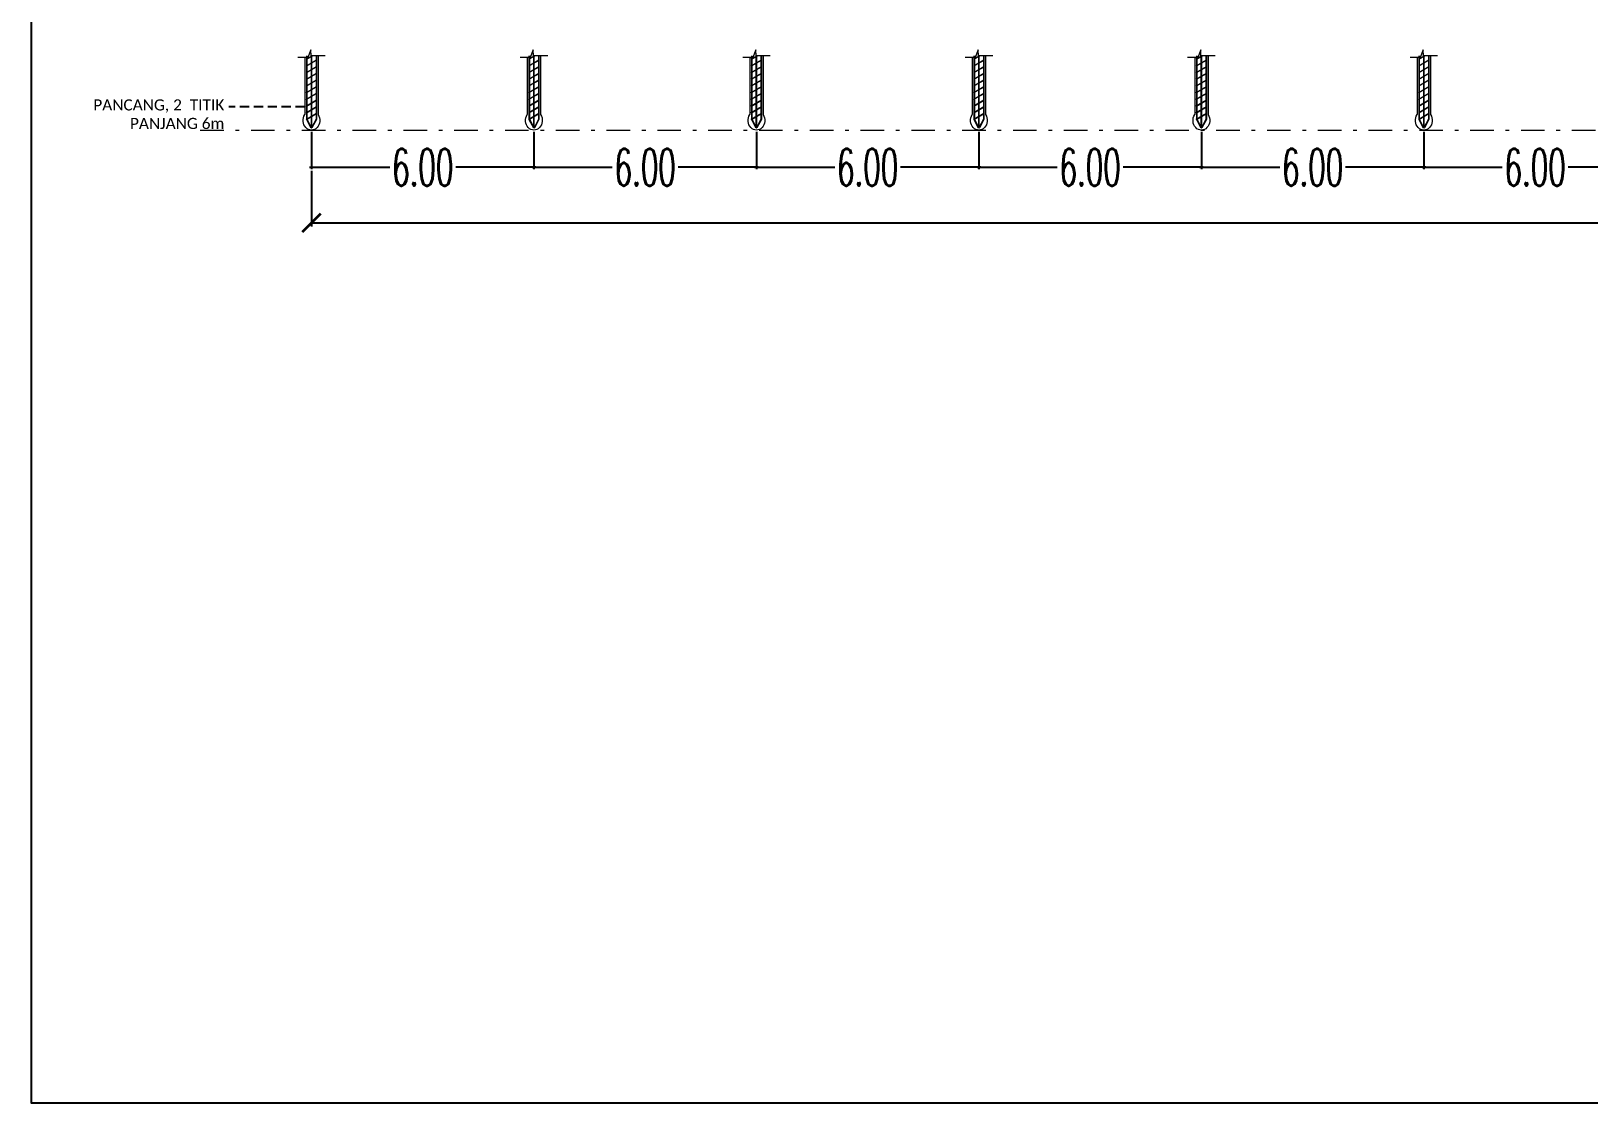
# Model space of a CAD drawing. Header units: millimetres. Extents: x 2175 to 3376, y 1504 to 1740.
# Drawn here: x 3080.58 to 3122.59, y 1504.39 to 1533.29 of the extents above; entities that cross this region are included whole.
import ezdxf

# ---------------------------------------------------------------- set-up
doc = ezdxf.new("R2010")
doc.units = ezdxf.units.MM
for name, pattern in [('DASHDOT2', [12.7, 6.35, -3.175, 0, -3.175]), ('DASHDOTX2', [50.8, 25.4, -12.7, 0, -12.7]), ('DASHED', [19.05, 12.7, -6.35]), ('HIDDEN', [0.375, 0.25, -0.125])]:
    doc.linetypes.add(name, pattern=pattern)
doc.layers.add('As Atap', color=3, linetype='DASHDOTX2', lineweight=40)
doc.layers.add('Garis Dim', color=131, linetype='DASHED', lineweight=9)
for name, color, linetype in [('GR', 7, 'Continuous'), ('KOP TEKS', 1, 'Continuous'), ('TEXT', 7, 'Continuous')]:
    doc.layers.add(name, color=color, linetype=linetype)
doc.layers.add('Layer2', color=7, linetype='DASHED', lineweight=40, true_color=0x238759)
doc.styles.add('-DIM2', font='simplex.shx', dxfattribs={"width": 0.55})
doc.styles.get("Standard").update_dxf_attribs({"font": 'arial.ttf'})
doc.dimstyles.new('DENAH KANTOR', dxfattribs={"dimtxt": 1, "dimasz": 0.05, "dimexe": 0.05, "dimexo": 0.05, "dimgap": 0.05, "dimtad": 0, "dimtih": 1, "dimtoh": 1, "dimzin": 0, "dimdsep": 46, "dimtxsty": '-DIM2', "dimblk": 'ARCHTICK', "dimcen": 0.3, "dimdle": 0.05, "dimclrd": 1, "dimclre": 1, "dimclrt": 7, "dimadec": 0, "dimazin": 0, "dimtfac": 1, "dimtix": 1, "dimtofl": 0, "dimtmove": 0, "dimatfit": 3, "dimldrblk": 'ARCHTICK', "dimfxl": 1, "dimtolj": 1, "dimtzin": 0, "dimarcsym": 0})
doc.dimstyles.new('DIMENSI WARNA 2.1', dxfattribs={"dimtxt": 1, "dimasz": 0.5, "dimexe": 0.1, "dimexo": 0.1, "dimgap": 0.05, "dimtad": 0, "dimtih": 1, "dimtoh": 1, "dimrnd": 0.0025, "dimzin": 0, "dimdsep": 46, "dimtxsty": '-DIM2', "dimblk": 'ARCHTICK', "dimcen": 0.1, "dimclrd": 1, "dimclre": 1, "dimclrt": 256, "dimadec": 0, "dimazin": 0, "dimtfac": 1, "dimtofl": 0, "dimtmove": 0, "dimatfit": 3, "dimldrblk": 'ARCHTICK', "dimfxl": 0.18, "dimtfill": 2, "dimtfillclr": 256, "dimtolj": 1, "dimtzin": 0, "dimarcsym": 0})

# ---------------------------------------------------------------- blocks, each defined once
blk = doc.blocks.new('_ArchTick')
at = {"color": 0, "linetype": 'ByBlock', "const_width": 0.15}
blk.add_lwpolyline([(-0.5, -0.5), (0.5, 0.5)], dxfattribs=at)
blk = doc.blocks.new('*D863')
at = {"layer": 'Defpoints', "color": 0, "linetype": 'Continuous', "transparency": 16777216}
for p in [(3112.139, 1530.616), (3118.139, 1530.616), (3118.139, 1529.616)]:
    blk.add_point(p, dxfattribs=at)
at = {"layer": 'GR', "color": 1, "linetype": 'Continuous', "lineweight": -2, "transparency": 16777216}
for p, q in [((3112.139, 1530.566), (3112.139, 1529.566)), ((3118.139, 1530.566), (3118.139, 1529.566)), ((3112.089, 1529.616), (3114.251, 1529.616)), ((3118.189, 1529.616), (3116.027, 1529.616))]:
    blk.add_line(p, q, dxfattribs=at)
at = {"layer": 'GR', "color": 1, "linetype": 'Continuous', "lineweight": -2, "transparency": 16777216, "xscale": 0.05, "yscale": 0.05, "zscale": 0.05, "rotation": 180}
blk.add_blockref('_ArchTick', (3112.139, 1529.616), dxfattribs=at)
at = {"layer": 'GR', "color": 1, "linetype": 'Continuous', "lineweight": -2, "transparency": 16777216, "xscale": 0.05, "yscale": 0.05, "zscale": 0.05}
blk.add_blockref('_ArchTick', (3118.139, 1529.616), dxfattribs=at)
at = {"layer": 'GR', "color": 7, "linetype": 'Continuous', "transparency": 16777216, "insert": (3115.139, 1529.616), "char_height": 1, "attachment_point": 5, "style": '-DIM2'}
blk.add_mtext('\\A1;6.00', dxfattribs=at)
blk = doc.blocks.new('*D864')
at = {"layer": 'Defpoints', "color": 0, "linetype": 'Continuous', "transparency": 16777216}
for p in [(3118.139, 1530.616), (3124.139, 1530.616), (3118.139, 1529.616)]:
    blk.add_point(p, dxfattribs=at)
at = {"layer": 'GR', "color": 1, "linetype": 'Continuous', "lineweight": -2, "transparency": 16777216}
for p, q in [((3118.139, 1530.566), (3118.139, 1529.566)), ((3124.139, 1530.566), (3124.139, 1529.566)), ((3118.089, 1529.616), (3120.251, 1529.616)), ((3124.189, 1529.616), (3122.027, 1529.616))]:
    blk.add_line(p, q, dxfattribs=at)
at = {"layer": 'GR', "color": 1, "linetype": 'Continuous', "lineweight": -2, "transparency": 16777216, "xscale": 0.05, "yscale": 0.05, "zscale": 0.05, "rotation": 180}
blk.add_blockref('_ArchTick', (3118.139, 1529.616), dxfattribs=at)
at = {"layer": 'GR', "color": 1, "linetype": 'Continuous', "lineweight": -2, "transparency": 16777216, "xscale": 0.05, "yscale": 0.05, "zscale": 0.05}
blk.add_blockref('_ArchTick', (3124.139, 1529.616), dxfattribs=at)
at = {"layer": 'GR', "color": 7, "linetype": 'Continuous', "transparency": 16777216, "insert": (3121.139, 1529.616), "char_height": 1, "attachment_point": 5, "style": '-DIM2'}
blk.add_mtext('\\A1;6.00', dxfattribs=at)
blk = doc.blocks.new('*D865')
at = {"layer": 'Defpoints', "color": 0, "linetype": 'Continuous', "transparency": 16777216}
for p in [(3088.139, 1530.616), (3094.139, 1530.616), (3094.139, 1529.616)]:
    blk.add_point(p, dxfattribs=at)
at = {"layer": 'GR', "color": 1, "linetype": 'Continuous', "lineweight": -2, "transparency": 16777216}
for p, q in [((3088.139, 1530.566), (3088.139, 1529.566)), ((3094.139, 1530.566), (3094.139, 1529.566)), ((3088.089, 1529.616), (3090.251, 1529.616)), ((3094.189, 1529.616), (3092.027, 1529.616))]:
    blk.add_line(p, q, dxfattribs=at)
at = {"layer": 'GR', "color": 1, "linetype": 'Continuous', "lineweight": -2, "transparency": 16777216, "xscale": 0.05, "yscale": 0.05, "zscale": 0.05, "rotation": 180}
blk.add_blockref('_ArchTick', (3088.139, 1529.616), dxfattribs=at)
at = {"layer": 'GR', "color": 1, "linetype": 'Continuous', "lineweight": -2, "transparency": 16777216, "xscale": 0.05, "yscale": 0.05, "zscale": 0.05}
blk.add_blockref('_ArchTick', (3094.139, 1529.616), dxfattribs=at)
at = {"layer": 'GR', "color": 7, "linetype": 'Continuous', "transparency": 16777216, "insert": (3091.139, 1529.616), "char_height": 1, "attachment_point": 5, "style": '-DIM2'}
blk.add_mtext('\\A1;6.00', dxfattribs=at)
blk = doc.blocks.new('*D866')
at = {"layer": 'Defpoints', "color": 0, "linetype": 'Continuous', "transparency": 16777216}
for p in [(3094.139, 1530.616), (3100.139, 1530.616), (3094.139, 1529.616)]:
    blk.add_point(p, dxfattribs=at)
at = {"layer": 'GR', "color": 1, "linetype": 'Continuous', "lineweight": -2, "transparency": 16777216}
for p, q in [((3094.139, 1530.566), (3094.139, 1529.566)), ((3100.139, 1530.566), (3100.139, 1529.566)), ((3094.089, 1529.616), (3096.251, 1529.616)), ((3100.189, 1529.616), (3098.027, 1529.616))]:
    blk.add_line(p, q, dxfattribs=at)
at = {"layer": 'GR', "color": 1, "linetype": 'Continuous', "lineweight": -2, "transparency": 16777216, "xscale": 0.05, "yscale": 0.05, "zscale": 0.05, "rotation": 180}
blk.add_blockref('_ArchTick', (3094.139, 1529.616), dxfattribs=at)
at = {"layer": 'GR', "color": 1, "linetype": 'Continuous', "lineweight": -2, "transparency": 16777216, "xscale": 0.05, "yscale": 0.05, "zscale": 0.05}
blk.add_blockref('_ArchTick', (3100.139, 1529.616), dxfattribs=at)
at = {"layer": 'GR', "color": 7, "linetype": 'Continuous', "transparency": 16777216, "insert": (3097.139, 1529.616), "char_height": 1, "attachment_point": 5, "style": '-DIM2'}
blk.add_mtext('\\A1;6.00', dxfattribs=at)
blk = doc.blocks.new('*D867')
at = {"layer": 'Defpoints', "color": 0, "linetype": 'Continuous', "transparency": 16777216}
for p in [(3106.139, 1530.616), (3112.139, 1530.616), (3106.139, 1529.616)]:
    blk.add_point(p, dxfattribs=at)
at = {"layer": 'GR', "color": 1, "linetype": 'Continuous', "lineweight": -2, "transparency": 16777216}
for p, q in [((3106.139, 1530.566), (3106.139, 1529.566)), ((3112.139, 1530.566), (3112.139, 1529.566)), ((3106.089, 1529.616), (3108.251, 1529.616)), ((3112.189, 1529.616), (3110.027, 1529.616))]:
    blk.add_line(p, q, dxfattribs=at)
at = {"layer": 'GR', "color": 1, "linetype": 'Continuous', "lineweight": -2, "transparency": 16777216, "xscale": 0.05, "yscale": 0.05, "zscale": 0.05, "rotation": 180}
blk.add_blockref('_ArchTick', (3106.139, 1529.616), dxfattribs=at)
at = {"layer": 'GR', "color": 1, "linetype": 'Continuous', "lineweight": -2, "transparency": 16777216, "xscale": 0.05, "yscale": 0.05, "zscale": 0.05}
blk.add_blockref('_ArchTick', (3112.139, 1529.616), dxfattribs=at)
at = {"layer": 'GR', "color": 7, "linetype": 'Continuous', "transparency": 16777216, "insert": (3109.139, 1529.616), "char_height": 1, "attachment_point": 5, "style": '-DIM2'}
blk.add_mtext('\\A1;6.00', dxfattribs=at)
blk = doc.blocks.new('*D868')
at = {"layer": 'Defpoints', "color": 0, "linetype": 'Continuous', "transparency": 16777216}
for p in [(3100.139, 1530.616), (3106.139, 1530.616), (3106.139, 1529.616)]:
    blk.add_point(p, dxfattribs=at)
at = {"layer": 'GR', "color": 1, "linetype": 'Continuous', "lineweight": -2, "transparency": 16777216}
for p, q in [((3100.139, 1530.566), (3100.139, 1529.566)), ((3106.139, 1530.566), (3106.139, 1529.566)), ((3100.089, 1529.616), (3102.251, 1529.616)), ((3106.189, 1529.616), (3104.027, 1529.616))]:
    blk.add_line(p, q, dxfattribs=at)
at = {"layer": 'GR', "color": 1, "linetype": 'Continuous', "lineweight": -2, "transparency": 16777216, "xscale": 0.05, "yscale": 0.05, "zscale": 0.05, "rotation": 180}
blk.add_blockref('_ArchTick', (3100.139, 1529.616), dxfattribs=at)
at = {"layer": 'GR', "color": 1, "linetype": 'Continuous', "lineweight": -2, "transparency": 16777216, "xscale": 0.05, "yscale": 0.05, "zscale": 0.05}
blk.add_blockref('_ArchTick', (3106.139, 1529.616), dxfattribs=at)
at = {"layer": 'GR', "color": 7, "linetype": 'Continuous', "transparency": 16777216, "insert": (3103.139, 1529.616), "char_height": 1, "attachment_point": 5, "style": '-DIM2'}
blk.add_mtext('\\A1;6.00', dxfattribs=at)
blk = doc.blocks.new('*D791')
at = {"layer": 'Defpoints', "color": 0, "transparency": 16777216}
for p in [(3088.139, 1529.616), (3172.139, 1529.616), (3172.139, 1528.116)]:
    blk.add_point(p, dxfattribs=at)
at = {"layer": 'GR', "color": 1, "lineweight": -2, "transparency": 16777216}
for p, q in [((3088.139, 1529.516), (3088.139, 1528.016)), ((3172.139, 1529.516), (3172.139, 1528.016)), ((3088.139, 1528.116), (3128.989, 1528.116)), ((3172.139, 1528.116), (3131.289, 1528.116))]:
    blk.add_line(p, q, dxfattribs=at)
at = {"layer": 'GR', "color": 1, "lineweight": -2, "transparency": 16777216, "xscale": 0.5, "yscale": 0.5, "zscale": 0.5, "rotation": 180}
blk.add_blockref('_ArchTick', (3088.139, 1528.116), dxfattribs=at)
at = {"layer": 'GR', "color": 1, "lineweight": -2, "transparency": 16777216, "xscale": 0.5, "yscale": 0.5, "zscale": 0.5}
blk.add_blockref('_ArchTick', (3172.139, 1528.116), dxfattribs=at)
at = {"layer": 'GR', "color": 240, "transparency": 16777216, "insert": (3130.139, 1528.116), "char_height": 1, "attachment_point": 5, "style": '-DIM2', "bg_fill": 1, "box_fill_scale": 1.1, "bg_fill_color": 256, "bg_fill_true_color": 16180224, "bg_fill_transparency": 0}
blk.add_mtext('\\A1;84.00', dxfattribs=at)

msp = doc.modelspace()

# ---------------------------------------------------------------- linework, layer by layer
at = {"linetype": 'HIDDEN'}
msp.add_line((3087.958, 1531.248), (3085.913, 1531.248), dxfattribs=at)
at = {"layer": 'As Atap', "color": 7, "linetype": 'ByBlock', "lineweight": 5}
for p, q in [((3087.958, 1532.578), (3087.958, 1531.034)), ((3088.318, 1532.616), (3088.318, 1531.034)), ((3093.958, 1532.578), (3093.958, 1531.034)), ((3094.318, 1532.616), (3094.318, 1531.034)), ((3099.958, 1532.578), (3099.958, 1531.034)), ((3100.318, 1532.616), (3100.318, 1531.034)), ((3105.958, 1532.578), (3105.958, 1531.034)), ((3106.318, 1532.616), (3106.318, 1531.034)), ((3111.958, 1532.578), (3111.958, 1531.034)), ((3112.318, 1532.616), (3112.318, 1531.034)), ((3117.958, 1532.578), (3117.958, 1531.034)), ((3118.318, 1532.616), (3118.318, 1531.034))]:
    msp.add_line(p, q, dxfattribs=at)
at = {"layer": 'As Atap', "color": 0, "linetype": 'ByBlock', "lineweight": 5}
for p, q in [((3088.004, 1532.616), (3088.004, 1532.535)), ((3088.016, 1532.616), (3088.016, 1532.542)), ((3088.126, 1532.634), (3088.126, 1532.606)), ((3088.126, 1532.597), (3088.126, 1532.426)), ((3088.138, 1532.616), (3088.138, 1532.613)), ((3088.138, 1532.604), (3088.138, 1532.433)), ((3088.261, 1532.616), (3088.261, 1532.503)), ((3088.273, 1532.616), (3088.273, 1532.51)), ((3094.004, 1532.616), (3094.004, 1532.535)), ((3094.016, 1532.616), (3094.016, 1532.542)), ((3094.126, 1532.634), (3094.126, 1532.606)), ((3094.126, 1532.597), (3094.126, 1532.426)), ((3094.138, 1532.616), (3094.138, 1532.613)), ((3094.138, 1532.604), (3094.138, 1532.433)), ((3094.261, 1532.616), (3094.261, 1532.503)), ((3094.273, 1532.616), (3094.273, 1532.51)), ((3100.004, 1532.616), (3100.004, 1532.535)), ((3100.016, 1532.616), (3100.016, 1532.542)), ((3100.126, 1532.634), (3100.126, 1532.606)), ((3100.126, 1532.597), (3100.126, 1532.426)), ((3100.138, 1532.616), (3100.138, 1532.613)), ((3100.138, 1532.604), (3100.138, 1532.433)), ((3100.261, 1532.616), (3100.261, 1532.503)), ((3100.273, 1532.616), (3100.273, 1532.51)), ((3106.004, 1532.616), (3106.004, 1532.535)), ((3106.016, 1532.616), (3106.016, 1532.542)), ((3106.126, 1532.634), (3106.126, 1532.606)), ((3106.126, 1532.597), (3106.126, 1532.426)), ((3106.138, 1532.616), (3106.138, 1532.613)), ((3106.138, 1532.604), (3106.138, 1532.433)), ((3106.261, 1532.616), (3106.261, 1532.503)), ((3106.273, 1532.616), (3106.273, 1532.51)), ((3112.004, 1532.616), (3112.004, 1532.535)), ((3112.016, 1532.616), (3112.016, 1532.542)), ((3112.126, 1532.634), (3112.126, 1532.606)), ((3112.126, 1532.597), (3112.126, 1532.426)), ((3112.138, 1532.616), (3112.138, 1532.613)), ((3112.138, 1532.604), (3112.138, 1532.433)), ((3112.261, 1532.616), (3112.261, 1532.503)), ((3112.273, 1532.616), (3112.273, 1532.51)), ((3118.004, 1532.616), (3118.004, 1532.535)), ((3118.016, 1532.616), (3118.016, 1532.542)), ((3118.126, 1532.634), (3118.126, 1532.606)), ((3118.126, 1532.597), (3118.126, 1532.426)), ((3118.138, 1532.616), (3118.138, 1532.613)), ((3118.138, 1532.604), (3118.138, 1532.433)), ((3118.261, 1532.616), (3118.261, 1532.503)), ((3118.273, 1532.616), (3118.273, 1532.51)), ((3088.004, 1532.527), (3088.004, 1532.355)), ((3088.004, 1532.347), (3088.004, 1532.175)), ((3088.004, 1532.167), (3088.004, 1531.995)), ((3088.016, 1532.534), (3088.016, 1532.362)), ((3088.016, 1532.354), (3088.016, 1532.182)), ((3088.016, 1532.174), (3088.016, 1532.002)), ((3088.126, 1532.417), (3088.126, 1532.246)), ((3088.126, 1532.237), (3088.126, 1532.066)), ((3088.138, 1532.424), (3088.138, 1532.253)), ((3088.138, 1532.244), (3088.138, 1532.073)), ((3088.261, 1532.495), (3088.261, 1532.323)), ((3088.261, 1532.315), (3088.261, 1532.143)), ((3088.261, 1532.135), (3088.261, 1531.963)), ((3088.273, 1532.502), (3088.273, 1532.33)), ((3088.273, 1532.322), (3088.273, 1532.15)), ((3088.273, 1532.142), (3088.273, 1531.97)), ((3094.004, 1532.527), (3094.004, 1532.355)), ((3094.004, 1532.347), (3094.004, 1532.175)), ((3094.004, 1532.167), (3094.004, 1531.995)), ((3094.016, 1532.534), (3094.016, 1532.362)), ((3094.016, 1532.354), (3094.016, 1532.182)), ((3094.016, 1532.174), (3094.016, 1532.002)), ((3094.126, 1532.417), (3094.126, 1532.246)), ((3094.126, 1532.237), (3094.126, 1532.066)), ((3094.138, 1532.424), (3094.138, 1532.253)), ((3094.138, 1532.244), (3094.138, 1532.073)), ((3094.261, 1532.495), (3094.261, 1532.323)), ((3094.261, 1532.315), (3094.261, 1532.143)), ((3094.261, 1532.135), (3094.261, 1531.963)), ((3094.273, 1532.502), (3094.273, 1532.33)), ((3094.273, 1532.322), (3094.273, 1532.15)), ((3094.273, 1532.142), (3094.273, 1531.97)), ((3100.004, 1532.527), (3100.004, 1532.355)), ((3100.004, 1532.347), (3100.004, 1532.175)), ((3100.004, 1532.167), (3100.004, 1531.995)), ((3100.016, 1532.534), (3100.016, 1532.362)), ((3100.016, 1532.354), (3100.016, 1532.182)), ((3100.016, 1532.174), (3100.016, 1532.002)), ((3100.126, 1532.417), (3100.126, 1532.246)), ((3100.126, 1532.237), (3100.126, 1532.066)), ((3100.138, 1532.424), (3100.138, 1532.253)), ((3100.138, 1532.244), (3100.138, 1532.073)), ((3100.261, 1532.495), (3100.261, 1532.323)), ((3100.261, 1532.315), (3100.261, 1532.143)), ((3100.261, 1532.135), (3100.261, 1531.963)), ((3100.273, 1532.502), (3100.273, 1532.33)), ((3100.273, 1532.322), (3100.273, 1532.15)), ((3100.273, 1532.142), (3100.273, 1531.97)), ((3106.004, 1532.527), (3106.004, 1532.355)), ((3106.004, 1532.347), (3106.004, 1532.175)), ((3106.004, 1532.167), (3106.004, 1531.995)), ((3106.016, 1532.534), (3106.016, 1532.362)), ((3106.016, 1532.354), (3106.016, 1532.182)), ((3106.016, 1532.174), (3106.016, 1532.002)), ((3106.126, 1532.417), (3106.126, 1532.246)), ((3106.126, 1532.237), (3106.126, 1532.066)), ((3106.138, 1532.424), (3106.138, 1532.253)), ((3106.138, 1532.244), (3106.138, 1532.073)), ((3106.261, 1532.495), (3106.261, 1532.323)), ((3106.261, 1532.315), (3106.261, 1532.143)), ((3106.261, 1532.135), (3106.261, 1531.963)), ((3106.273, 1532.502), (3106.273, 1532.33)), ((3106.273, 1532.322), (3106.273, 1532.15)), ((3106.273, 1532.142), (3106.273, 1531.97)), ((3112.004, 1532.527), (3112.004, 1532.355)), ((3112.004, 1532.347), (3112.004, 1532.175)), ((3112.004, 1532.167), (3112.004, 1531.995)), ((3112.016, 1532.534), (3112.016, 1532.362)), ((3112.016, 1532.354), (3112.016, 1532.182)), ((3112.016, 1532.174), (3112.016, 1532.002)), ((3112.126, 1532.417), (3112.126, 1532.246)), ((3112.126, 1532.237), (3112.126, 1532.066)), ((3112.138, 1532.424), (3112.138, 1532.253)), ((3112.138, 1532.244), (3112.138, 1532.073)), ((3112.261, 1532.495), (3112.261, 1532.323)), ((3112.261, 1532.315), (3112.261, 1532.143)), ((3112.261, 1532.135), (3112.261, 1531.963)), ((3112.273, 1532.502), (3112.273, 1532.33)), ((3112.273, 1532.322), (3112.273, 1532.15)), ((3112.273, 1532.142), (3112.273, 1531.97)), ((3118.004, 1532.527), (3118.004, 1532.355)), ((3118.004, 1532.347), (3118.004, 1532.175)), ((3118.004, 1532.167), (3118.004, 1531.995)), ((3118.016, 1532.534), (3118.016, 1532.362)), ((3118.016, 1532.354), (3118.016, 1532.182)), ((3118.016, 1532.174), (3118.016, 1532.002)), ((3118.126, 1532.417), (3118.126, 1532.246)), ((3118.126, 1532.237), (3118.126, 1532.066)), ((3118.138, 1532.424), (3118.138, 1532.253)), ((3118.138, 1532.244), (3118.138, 1532.073)), ((3118.261, 1532.495), (3118.261, 1532.323)), ((3118.261, 1532.315), (3118.261, 1532.143)), ((3118.261, 1532.135), (3118.261, 1531.963)), ((3118.273, 1532.502), (3118.273, 1532.33)), ((3118.273, 1532.322), (3118.273, 1532.15)), ((3118.273, 1532.142), (3118.273, 1531.97)), ((3088.004, 1531.987), (3088.004, 1531.815)), ((3088.004, 1531.807), (3088.004, 1531.635)), ((3088.016, 1531.994), (3088.016, 1531.822)), ((3088.016, 1531.814), (3088.016, 1531.642)), ((3088.126, 1532.057), (3088.126, 1531.886)), ((3088.126, 1531.877), (3088.126, 1531.706)), ((3088.138, 1532.064), (3088.138, 1531.893)), ((3088.138, 1531.884), (3088.138, 1531.713)), ((3088.138, 1531.704), (3088.138, 1531.533)), ((3088.261, 1531.955), (3088.261, 1531.783)), ((3088.261, 1531.775), (3088.261, 1531.603)), ((3088.273, 1531.962), (3088.273, 1531.79)), ((3088.273, 1531.782), (3088.273, 1531.61)), ((3094.004, 1531.987), (3094.004, 1531.815)), ((3094.004, 1531.807), (3094.004, 1531.635)), ((3094.016, 1531.994), (3094.016, 1531.822)), ((3094.016, 1531.814), (3094.016, 1531.642)), ((3094.126, 1532.057), (3094.126, 1531.886)), ((3094.126, 1531.877), (3094.126, 1531.706)), ((3094.138, 1532.064), (3094.138, 1531.893)), ((3094.138, 1531.884), (3094.138, 1531.713)), ((3094.138, 1531.704), (3094.138, 1531.533)), ((3094.261, 1531.955), (3094.261, 1531.783)), ((3094.261, 1531.775), (3094.261, 1531.603)), ((3094.273, 1531.962), (3094.273, 1531.79)), ((3094.273, 1531.782), (3094.273, 1531.61)), ((3100.004, 1531.987), (3100.004, 1531.815)), ((3100.004, 1531.807), (3100.004, 1531.635)), ((3100.016, 1531.994), (3100.016, 1531.822)), ((3100.016, 1531.814), (3100.016, 1531.642)), ((3100.126, 1532.057), (3100.126, 1531.886)), ((3100.126, 1531.877), (3100.126, 1531.706)), ((3100.138, 1532.064), (3100.138, 1531.893)), ((3100.138, 1531.884), (3100.138, 1531.713)), ((3100.138, 1531.704), (3100.138, 1531.533)), ((3100.261, 1531.955), (3100.261, 1531.783)), ((3100.261, 1531.775), (3100.261, 1531.603)), ((3100.273, 1531.962), (3100.273, 1531.79)), ((3100.273, 1531.782), (3100.273, 1531.61)), ((3106.004, 1531.987), (3106.004, 1531.815)), ((3106.004, 1531.807), (3106.004, 1531.635)), ((3106.016, 1531.994), (3106.016, 1531.822)), ((3106.016, 1531.814), (3106.016, 1531.642)), ((3106.126, 1532.057), (3106.126, 1531.886)), ((3106.126, 1531.877), (3106.126, 1531.706)), ((3106.138, 1532.064), (3106.138, 1531.893)), ((3106.138, 1531.884), (3106.138, 1531.713)), ((3106.138, 1531.704), (3106.138, 1531.533)), ((3106.261, 1531.955), (3106.261, 1531.783)), ((3106.261, 1531.775), (3106.261, 1531.603)), ((3106.273, 1531.962), (3106.273, 1531.79)), ((3106.273, 1531.782), (3106.273, 1531.61)), ((3112.004, 1531.987), (3112.004, 1531.815)), ((3112.004, 1531.807), (3112.004, 1531.635)), ((3112.016, 1531.994), (3112.016, 1531.822)), ((3112.016, 1531.814), (3112.016, 1531.642)), ((3112.126, 1532.057), (3112.126, 1531.886)), ((3112.126, 1531.877), (3112.126, 1531.706)), ((3112.138, 1532.064), (3112.138, 1531.893)), ((3112.138, 1531.884), (3112.138, 1531.713)), ((3112.138, 1531.704), (3112.138, 1531.533)), ((3112.261, 1531.955), (3112.261, 1531.783)), ((3112.261, 1531.775), (3112.261, 1531.603)), ((3112.273, 1531.962), (3112.273, 1531.79)), ((3112.273, 1531.782), (3112.273, 1531.61)), ((3118.004, 1531.987), (3118.004, 1531.815)), ((3118.004, 1531.807), (3118.004, 1531.635)), ((3118.016, 1531.994), (3118.016, 1531.822)), ((3118.016, 1531.814), (3118.016, 1531.642)), ((3118.126, 1532.057), (3118.126, 1531.886)), ((3118.126, 1531.877), (3118.126, 1531.706)), ((3118.138, 1532.064), (3118.138, 1531.893)), ((3118.138, 1531.884), (3118.138, 1531.713)), ((3118.138, 1531.704), (3118.138, 1531.533)), ((3118.261, 1531.955), (3118.261, 1531.783)), ((3118.261, 1531.775), (3118.261, 1531.603)), ((3118.273, 1531.962), (3118.273, 1531.79)), ((3118.273, 1531.782), (3118.273, 1531.61)), ((3088.004, 1531.627), (3088.004, 1531.455)), ((3088.004, 1531.447), (3088.004, 1531.275)), ((3088.016, 1531.634), (3088.016, 1531.462)), ((3088.016, 1531.454), (3088.016, 1531.282)), ((3088.126, 1531.697), (3088.126, 1531.526)), ((3088.126, 1531.517), (3088.126, 1531.346)), ((3088.126, 1531.337), (3088.126, 1531.166)), ((3088.138, 1531.524), (3088.138, 1531.353)), ((3088.138, 1531.344), (3088.138, 1531.173)), ((3088.261, 1531.595), (3088.261, 1531.423)), ((3088.261, 1531.415), (3088.261, 1531.243)), ((3088.273, 1531.602), (3088.273, 1531.43)), ((3088.273, 1531.422), (3088.273, 1531.25)), ((3094.004, 1531.627), (3094.004, 1531.455)), ((3094.004, 1531.447), (3094.004, 1531.275)), ((3094.016, 1531.634), (3094.016, 1531.462)), ((3094.016, 1531.454), (3094.016, 1531.282)), ((3094.126, 1531.697), (3094.126, 1531.526)), ((3094.126, 1531.517), (3094.126, 1531.346)), ((3094.126, 1531.337), (3094.126, 1531.166)), ((3094.138, 1531.524), (3094.138, 1531.353)), ((3094.138, 1531.344), (3094.138, 1531.173)), ((3094.261, 1531.595), (3094.261, 1531.423)), ((3094.261, 1531.415), (3094.261, 1531.243)), ((3094.273, 1531.602), (3094.273, 1531.43)), ((3094.273, 1531.422), (3094.273, 1531.25)), ((3100.004, 1531.627), (3100.004, 1531.455)), ((3100.004, 1531.447), (3100.004, 1531.275)), ((3100.016, 1531.634), (3100.016, 1531.462)), ((3100.016, 1531.454), (3100.016, 1531.282)), ((3100.126, 1531.697), (3100.126, 1531.526)), ((3100.126, 1531.517), (3100.126, 1531.346)), ((3100.126, 1531.337), (3100.126, 1531.166)), ((3100.138, 1531.524), (3100.138, 1531.353)), ((3100.138, 1531.344), (3100.138, 1531.173)), ((3100.261, 1531.595), (3100.261, 1531.423)), ((3100.261, 1531.415), (3100.261, 1531.243)), ((3100.273, 1531.602), (3100.273, 1531.43)), ((3100.273, 1531.422), (3100.273, 1531.25)), ((3106.004, 1531.627), (3106.004, 1531.455)), ((3106.004, 1531.447), (3106.004, 1531.275)), ((3106.016, 1531.634), (3106.016, 1531.462)), ((3106.016, 1531.454), (3106.016, 1531.282)), ((3106.126, 1531.697), (3106.126, 1531.526)), ((3106.126, 1531.517), (3106.126, 1531.346)), ((3106.126, 1531.337), (3106.126, 1531.166)), ((3106.138, 1531.524), (3106.138, 1531.353)), ((3106.138, 1531.344), (3106.138, 1531.173)), ((3106.261, 1531.595), (3106.261, 1531.423)), ((3106.261, 1531.415), (3106.261, 1531.243)), ((3106.273, 1531.602), (3106.273, 1531.43)), ((3106.273, 1531.422), (3106.273, 1531.25)), ((3112.004, 1531.627), (3112.004, 1531.455)), ((3112.004, 1531.447), (3112.004, 1531.275)), ((3112.016, 1531.634), (3112.016, 1531.462)), ((3112.016, 1531.454), (3112.016, 1531.282)), ((3112.126, 1531.697), (3112.126, 1531.526)), ((3112.126, 1531.517), (3112.126, 1531.346)), ((3112.126, 1531.337), (3112.126, 1531.166)), ((3112.138, 1531.524), (3112.138, 1531.353)), ((3112.138, 1531.344), (3112.138, 1531.173)), ((3112.261, 1531.595), (3112.261, 1531.423)), ((3112.261, 1531.415), (3112.261, 1531.243)), ((3112.273, 1531.602), (3112.273, 1531.43)), ((3112.273, 1531.422), (3112.273, 1531.25)), ((3118.004, 1531.627), (3118.004, 1531.455)), ((3118.004, 1531.447), (3118.004, 1531.275)), ((3118.016, 1531.634), (3118.016, 1531.462)), ((3118.016, 1531.454), (3118.016, 1531.282)), ((3118.126, 1531.697), (3118.126, 1531.526)), ((3118.126, 1531.517), (3118.126, 1531.346)), ((3118.126, 1531.337), (3118.126, 1531.166)), ((3118.138, 1531.524), (3118.138, 1531.353)), ((3118.138, 1531.344), (3118.138, 1531.173)), ((3118.261, 1531.595), (3118.261, 1531.423)), ((3118.261, 1531.415), (3118.261, 1531.243)), ((3118.273, 1531.602), (3118.273, 1531.43)), ((3118.273, 1531.422), (3118.273, 1531.25)), ((3088.004, 1531.267), (3088.004, 1531.095)), ((3088.004, 1531.087), (3088.004, 1530.915)), ((3088.016, 1531.274), (3088.016, 1531.102)), ((3088.016, 1531.094), (3088.016, 1530.922)), ((3088.016, 1530.914), (3088.016, 1530.91)), ((3088.016, 1530.914), (3088.016, 1530.91)), ((3088.126, 1531.157), (3088.126, 1530.986)), ((3088.126, 1530.977), (3088.126, 1530.699)), ((3088.138, 1531.164), (3088.138, 1530.993)), ((3088.138, 1530.984), (3088.138, 1530.699)), ((3088.261, 1531.235), (3088.261, 1531.063)), ((3088.261, 1531.055), (3088.261, 1530.91)), ((3088.273, 1531.242), (3088.273, 1531.07)), ((3088.273, 1531.062), (3088.273, 1530.907)), ((3094.004, 1531.267), (3094.004, 1531.095)), ((3094.004, 1531.087), (3094.004, 1530.915)), ((3094.016, 1531.274), (3094.016, 1531.102)), ((3094.016, 1531.094), (3094.016, 1530.922)), ((3094.016, 1530.914), (3094.016, 1530.91)), ((3094.016, 1530.914), (3094.016, 1530.91)), ((3094.126, 1531.157), (3094.126, 1530.986)), ((3094.126, 1530.977), (3094.126, 1530.699)), ((3094.138, 1531.164), (3094.138, 1530.993)), ((3094.138, 1530.984), (3094.138, 1530.699)), ((3094.261, 1531.235), (3094.261, 1531.063)), ((3094.261, 1531.055), (3094.261, 1530.91)), ((3094.273, 1531.242), (3094.273, 1531.07)), ((3094.273, 1531.062), (3094.273, 1530.907)), ((3100.004, 1531.267), (3100.004, 1531.095)), ((3100.004, 1531.087), (3100.004, 1530.915)), ((3100.016, 1531.274), (3100.016, 1531.102)), ((3100.016, 1531.094), (3100.016, 1530.922)), ((3100.016, 1530.914), (3100.016, 1530.91)), ((3100.016, 1530.914), (3100.016, 1530.91)), ((3100.126, 1531.157), (3100.126, 1530.986)), ((3100.126, 1530.977), (3100.126, 1530.699)), ((3100.138, 1531.164), (3100.138, 1530.993)), ((3100.138, 1530.984), (3100.138, 1530.699)), ((3100.261, 1531.235), (3100.261, 1531.063)), ((3100.261, 1531.055), (3100.261, 1530.91)), ((3100.273, 1531.242), (3100.273, 1531.07)), ((3100.273, 1531.062), (3100.273, 1530.907)), ((3106.004, 1531.267), (3106.004, 1531.095)), ((3106.004, 1531.087), (3106.004, 1530.915)), ((3106.016, 1531.274), (3106.016, 1531.102)), ((3106.016, 1531.094), (3106.016, 1530.922)), ((3106.016, 1530.914), (3106.016, 1530.91)), ((3106.016, 1530.914), (3106.016, 1530.91)), ((3106.126, 1531.157), (3106.126, 1530.986)), ((3106.126, 1530.977), (3106.126, 1530.699)), ((3106.138, 1531.164), (3106.138, 1530.993)), ((3106.138, 1530.984), (3106.138, 1530.699)), ((3106.261, 1531.235), (3106.261, 1531.063)), ((3106.261, 1531.055), (3106.261, 1530.91)), ((3106.273, 1531.242), (3106.273, 1531.07)), ((3106.273, 1531.062), (3106.273, 1530.907)), ((3112.004, 1531.267), (3112.004, 1531.095)), ((3112.004, 1531.087), (3112.004, 1530.915)), ((3112.016, 1531.274), (3112.016, 1531.102)), ((3112.016, 1531.094), (3112.016, 1530.922)), ((3112.016, 1530.914), (3112.016, 1530.91)), ((3112.016, 1530.914), (3112.016, 1530.91)), ((3112.126, 1531.157), (3112.126, 1530.986)), ((3112.126, 1530.977), (3112.126, 1530.699)), ((3112.138, 1531.164), (3112.138, 1530.993)), ((3112.138, 1530.984), (3112.138, 1530.699)), ((3112.261, 1531.235), (3112.261, 1531.063)), ((3112.261, 1531.055), (3112.261, 1530.91)), ((3112.273, 1531.242), (3112.273, 1531.07)), ((3112.273, 1531.062), (3112.273, 1530.907)), ((3118.004, 1531.267), (3118.004, 1531.095)), ((3118.004, 1531.087), (3118.004, 1530.915)), ((3118.016, 1531.274), (3118.016, 1531.102)), ((3118.016, 1531.094), (3118.016, 1530.922)), ((3118.016, 1530.914), (3118.016, 1530.91)), ((3118.016, 1530.914), (3118.016, 1530.91)), ((3118.126, 1531.157), (3118.126, 1530.986)), ((3118.126, 1530.977), (3118.126, 1530.699)), ((3118.138, 1531.164), (3118.138, 1530.993)), ((3118.138, 1530.984), (3118.138, 1530.699)), ((3118.261, 1531.235), (3118.261, 1531.063)), ((3118.261, 1531.055), (3118.261, 1530.91)), ((3118.273, 1531.242), (3118.273, 1531.07)), ((3118.273, 1531.062), (3118.273, 1530.907))]:
    msp.add_line(p, q, dxfattribs=at)
at = {"layer": 'As Atap', "color": 2, "linetype": 'ByBlock', "lineweight": 5}
for p, q in [((3088.126, 1530.617), (3088.126, 1530.616)), ((3094.126, 1530.617), (3094.126, 1530.616)), ((3100.126, 1530.617), (3100.126, 1530.616)), ((3106.126, 1530.617), (3106.126, 1530.616)), ((3112.126, 1530.617), (3112.126, 1530.616)), ((3118.126, 1530.617), (3118.126, 1530.616))]:
    msp.add_line(p, q, dxfattribs=at)
at = {"layer": 'Garis Dim', "color": 0, "linetype": 'ByBlock', "lineweight": 5}
for p, q in [((3088, 1532.533), (3088.145, 1532.616)), ((3088.004, 1532.527), (3088.159, 1532.616)), ((3094, 1532.533), (3094.145, 1532.616)), ((3094.004, 1532.527), (3094.159, 1532.616)), ((3100, 1532.533), (3100.145, 1532.616)), ((3100.004, 1532.527), (3100.159, 1532.616)), ((3106, 1532.533), (3106.145, 1532.616)), ((3106.004, 1532.527), (3106.159, 1532.616)), ((3112, 1532.533), (3112.145, 1532.616)), ((3112.004, 1532.527), (3112.159, 1532.616)), ((3118, 1532.533), (3118.145, 1532.616)), ((3118.004, 1532.527), (3118.159, 1532.616)), ((3088, 1532.353), (3088.273, 1532.51)), ((3088, 1532.173), (3088.273, 1532.33)), ((3088, 1531.993), (3088.273, 1532.15)), ((3088.004, 1532.347), (3088.277, 1532.504)), ((3088.004, 1532.167), (3088.277, 1532.324)), ((3088.004, 1531.987), (3088.277, 1532.144)), ((3094, 1532.353), (3094.273, 1532.51)), ((3094, 1532.173), (3094.273, 1532.33)), ((3094, 1531.993), (3094.273, 1532.15)), ((3094.004, 1532.347), (3094.277, 1532.504)), ((3094.004, 1532.167), (3094.277, 1532.324)), ((3094.004, 1531.987), (3094.277, 1532.144)), ((3100, 1532.353), (3100.273, 1532.51)), ((3100, 1532.173), (3100.273, 1532.33)), ((3100, 1531.993), (3100.273, 1532.15)), ((3100.004, 1532.347), (3100.277, 1532.504)), ((3100.004, 1532.167), (3100.277, 1532.324)), ((3100.004, 1531.987), (3100.277, 1532.144)), ((3106, 1532.353), (3106.273, 1532.51)), ((3106, 1532.173), (3106.273, 1532.33)), ((3106, 1531.993), (3106.273, 1532.15)), ((3106.004, 1532.347), (3106.277, 1532.504)), ((3106.004, 1532.167), (3106.277, 1532.324)), ((3106.004, 1531.987), (3106.277, 1532.144)), ((3112, 1532.353), (3112.273, 1532.51)), ((3112, 1532.173), (3112.273, 1532.33)), ((3112, 1531.993), (3112.273, 1532.15)), ((3112.004, 1532.347), (3112.277, 1532.504)), ((3112.004, 1532.167), (3112.277, 1532.324)), ((3112.004, 1531.987), (3112.277, 1532.144)), ((3118, 1532.353), (3118.273, 1532.51)), ((3118, 1532.173), (3118.273, 1532.33)), ((3118, 1531.993), (3118.273, 1532.15)), ((3118.004, 1532.347), (3118.277, 1532.504)), ((3118.004, 1532.167), (3118.277, 1532.324)), ((3118.004, 1531.987), (3118.277, 1532.144)), ((3088, 1531.813), (3088.273, 1531.97)), ((3088, 1531.633), (3088.273, 1531.79)), ((3088.004, 1531.807), (3088.277, 1531.964)), ((3088.004, 1531.627), (3088.277, 1531.784)), ((3094, 1531.813), (3094.273, 1531.97)), ((3094, 1531.633), (3094.273, 1531.79)), ((3094.004, 1531.807), (3094.277, 1531.964)), ((3094.004, 1531.627), (3094.277, 1531.784)), ((3100, 1531.813), (3100.273, 1531.97)), ((3100, 1531.633), (3100.273, 1531.79)), ((3100.004, 1531.807), (3100.277, 1531.964)), ((3100.004, 1531.627), (3100.277, 1531.784)), ((3106, 1531.813), (3106.273, 1531.97)), ((3106, 1531.633), (3106.273, 1531.79)), ((3106.004, 1531.807), (3106.277, 1531.964)), ((3106.004, 1531.627), (3106.277, 1531.784)), ((3112, 1531.813), (3112.273, 1531.97)), ((3112, 1531.633), (3112.273, 1531.79)), ((3112.004, 1531.807), (3112.277, 1531.964)), ((3112.004, 1531.627), (3112.277, 1531.784)), ((3118, 1531.813), (3118.273, 1531.97)), ((3118, 1531.633), (3118.273, 1531.79)), ((3118.004, 1531.807), (3118.277, 1531.964)), ((3118.004, 1531.627), (3118.277, 1531.784)), ((3088, 1531.453), (3088.273, 1531.61)), ((3088, 1531.273), (3088.273, 1531.43)), ((3088.004, 1531.447), (3088.277, 1531.604)), ((3088.004, 1531.267), (3088.277, 1531.424)), ((3094, 1531.453), (3094.273, 1531.61)), ((3094, 1531.273), (3094.273, 1531.43)), ((3094.004, 1531.447), (3094.277, 1531.604)), ((3094.004, 1531.267), (3094.277, 1531.424)), ((3100, 1531.453), (3100.273, 1531.61)), ((3100, 1531.273), (3100.273, 1531.43)), ((3100.004, 1531.447), (3100.277, 1531.604)), ((3100.004, 1531.267), (3100.277, 1531.424)), ((3106, 1531.453), (3106.273, 1531.61)), ((3106, 1531.273), (3106.273, 1531.43)), ((3106.004, 1531.447), (3106.277, 1531.604)), ((3106.004, 1531.267), (3106.277, 1531.424)), ((3112, 1531.453), (3112.273, 1531.61)), ((3112, 1531.273), (3112.273, 1531.43)), ((3112.004, 1531.447), (3112.277, 1531.604)), ((3112.004, 1531.267), (3112.277, 1531.424)), ((3118, 1531.453), (3118.273, 1531.61)), ((3118, 1531.273), (3118.273, 1531.43)), ((3118.004, 1531.447), (3118.277, 1531.604)), ((3118.004, 1531.267), (3118.277, 1531.424)), ((3088, 1531.093), (3088.273, 1531.25)), ((3088, 1530.913), (3088.273, 1531.07)), ((3088.004, 1531.087), (3088.277, 1531.244)), ((3088.004, 1530.907), (3088.277, 1531.064)), ((3088.004, 1530.907), (3088.122, 1530.68)), ((3088.016, 1530.91), (3088.132, 1530.686)), ((3088.261, 1530.91), (3088.141, 1530.679)), ((3088.273, 1530.907), (3088.152, 1530.674)), ((3094, 1531.093), (3094.273, 1531.25)), ((3094, 1530.913), (3094.273, 1531.07)), ((3094.004, 1531.087), (3094.277, 1531.244)), ((3094.004, 1530.907), (3094.277, 1531.064)), ((3094.004, 1530.907), (3094.122, 1530.68)), ((3094.016, 1530.91), (3094.132, 1530.686)), ((3094.261, 1530.91), (3094.141, 1530.679)), ((3094.273, 1530.907), (3094.152, 1530.674)), ((3100, 1531.093), (3100.273, 1531.25)), ((3100, 1530.913), (3100.273, 1531.07)), ((3100.004, 1531.087), (3100.277, 1531.244)), ((3100.004, 1530.907), (3100.277, 1531.064)), ((3100.004, 1530.907), (3100.122, 1530.68)), ((3100.016, 1530.91), (3100.132, 1530.686)), ((3100.261, 1530.91), (3100.141, 1530.679)), ((3100.273, 1530.907), (3100.152, 1530.674)), ((3106, 1531.093), (3106.273, 1531.25)), ((3106, 1530.913), (3106.273, 1531.07)), ((3106.004, 1531.087), (3106.277, 1531.244)), ((3106.004, 1530.907), (3106.277, 1531.064)), ((3106.004, 1530.907), (3106.122, 1530.68)), ((3106.016, 1530.91), (3106.132, 1530.686)), ((3106.261, 1530.91), (3106.141, 1530.679)), ((3106.273, 1530.907), (3106.152, 1530.674)), ((3112, 1531.093), (3112.273, 1531.25)), ((3112, 1530.913), (3112.273, 1531.07)), ((3112.004, 1531.087), (3112.277, 1531.244)), ((3112.004, 1530.907), (3112.277, 1531.064)), ((3112.004, 1530.907), (3112.122, 1530.68)), ((3112.016, 1530.91), (3112.132, 1530.686)), ((3112.261, 1530.91), (3112.141, 1530.679)), ((3112.273, 1530.907), (3112.152, 1530.674)), ((3118, 1531.093), (3118.273, 1531.25)), ((3118, 1530.913), (3118.273, 1531.07)), ((3118.004, 1531.087), (3118.277, 1531.244)), ((3118.004, 1530.907), (3118.277, 1531.064)), ((3118.004, 1530.907), (3118.122, 1530.68)), ((3118.016, 1530.91), (3118.132, 1530.686)), ((3118.261, 1530.91), (3118.141, 1530.679)), ((3118.273, 1530.907), (3118.152, 1530.674)), ((3088.122, 1530.68), (3088.132, 1530.686)), ((3088.126, 1530.699), (3088.138, 1530.699)), ((3088.141, 1530.679), (3088.152, 1530.674)), ((3094.122, 1530.68), (3094.132, 1530.686)), ((3094.126, 1530.699), (3094.138, 1530.699)), ((3094.141, 1530.679), (3094.152, 1530.674)), ((3100.122, 1530.68), (3100.132, 1530.686)), ((3100.126, 1530.699), (3100.138, 1530.699)), ((3100.141, 1530.679), (3100.152, 1530.674)), ((3106.122, 1530.68), (3106.132, 1530.686)), ((3106.126, 1530.699), (3106.138, 1530.699)), ((3106.141, 1530.679), (3106.152, 1530.674)), ((3112.122, 1530.68), (3112.132, 1530.686)), ((3112.126, 1530.699), (3112.138, 1530.699)), ((3112.141, 1530.679), (3112.152, 1530.674)), ((3118.122, 1530.68), (3118.132, 1530.686)), ((3118.126, 1530.699), (3118.138, 1530.699)), ((3118.141, 1530.679), (3118.152, 1530.674))]:
    msp.add_line(p, q, dxfattribs=at)
at = {"layer": 'Garis Dim', "linetype": 'DASHDOT2', "ltscale": 0.1}
msp.add_line((3085.139, 1530.616), (3178.139, 1530.616), dxfattribs=at)
at = {"layer": 'Garis Dim', "color": 0, "linetype": 'ByBlock', "lineweight": 5}
for centre, start, end in [((3088.002, 1532.53), 120.0006, 300.0006), ((3088.002, 1532.35), 120.0006, 300.0006), ((3088.002, 1532.17), 120.0006, 300.0006), ((3088.275, 1532.507), 298.5406, 121.4606), ((3088.275, 1532.327), 298.5406, 121.4606), ((3088.275, 1532.147), 298.5406, 121.4606), ((3094.002, 1532.53), 120.0006, 300.0006), ((3094.002, 1532.35), 120.0006, 300.0006), ((3094.002, 1532.17), 120.0006, 300.0006), ((3094.275, 1532.507), 298.5406, 121.4606), ((3094.275, 1532.327), 298.5406, 121.4606), ((3094.275, 1532.147), 298.5406, 121.4606), ((3100.002, 1532.53), 120.0006, 300.0006), ((3100.002, 1532.35), 120.0006, 300.0006), ((3100.002, 1532.17), 120.0006, 300.0006), ((3100.275, 1532.507), 298.5406, 121.4606), ((3100.275, 1532.327), 298.5406, 121.4606), ((3100.275, 1532.147), 298.5406, 121.4606), ((3106.002, 1532.53), 120.0006, 300.0006), ((3106.002, 1532.35), 120.0006, 300.0006), ((3106.002, 1532.17), 120.0006, 300.0006), ((3106.275, 1532.507), 298.5406, 121.4606), ((3106.275, 1532.327), 298.5406, 121.4606), ((3106.275, 1532.147), 298.5406, 121.4606), ((3112.002, 1532.53), 120.0006, 300.0006), ((3112.002, 1532.35), 120.0006, 300.0006), ((3112.002, 1532.17), 120.0006, 300.0006), ((3112.275, 1532.507), 298.5406, 121.4606), ((3112.275, 1532.327), 298.5406, 121.4606), ((3112.275, 1532.147), 298.5406, 121.4606), ((3118.002, 1532.53), 120.0006, 300.0006), ((3118.002, 1532.35), 120.0006, 300.0006), ((3118.002, 1532.17), 120.0006, 300.0006), ((3118.275, 1532.507), 298.5406, 121.4606), ((3118.275, 1532.327), 298.5406, 121.4606), ((3118.275, 1532.147), 298.5406, 121.4606), ((3088.002, 1531.99), 120.0006, 300.0006), ((3088.002, 1531.81), 120.0006, 300.0006), ((3088.275, 1531.967), 298.5406, 121.4606), ((3088.275, 1531.787), 298.5406, 121.4606), ((3094.002, 1531.99), 120.0006, 300.0006), ((3094.002, 1531.81), 120.0006, 300.0006), ((3094.275, 1531.967), 298.5406, 121.4606), ((3094.275, 1531.787), 298.5406, 121.4606), ((3100.002, 1531.99), 120.0006, 300.0006), ((3100.002, 1531.81), 120.0006, 300.0006), ((3100.275, 1531.967), 298.5406, 121.4606), ((3100.275, 1531.787), 298.5406, 121.4606), ((3106.002, 1531.99), 120.0006, 300.0006), ((3106.002, 1531.81), 120.0006, 300.0006), ((3106.275, 1531.967), 298.5406, 121.4606), ((3106.275, 1531.787), 298.5406, 121.4606), ((3112.002, 1531.99), 120.0006, 300.0006), ((3112.002, 1531.81), 120.0006, 300.0006), ((3112.275, 1531.967), 298.5406, 121.4606), ((3112.275, 1531.787), 298.5406, 121.4606), ((3118.002, 1531.99), 120.0006, 300.0006), ((3118.002, 1531.81), 120.0006, 300.0006), ((3118.275, 1531.967), 298.5406, 121.4606), ((3118.275, 1531.787), 298.5406, 121.4606), ((3088.002, 1531.63), 120.0006, 300.0006), ((3088.002, 1531.45), 120.0006, 300.0006), ((3088.275, 1531.607), 298.5406, 121.4606), ((3088.275, 1531.427), 298.5406, 121.4606), ((3094.002, 1531.63), 120.0006, 300.0006), ((3094.002, 1531.45), 120.0006, 300.0006), ((3094.275, 1531.607), 298.5406, 121.4606), ((3094.275, 1531.427), 298.5406, 121.4606), ((3100.002, 1531.63), 120.0006, 300.0006), ((3100.002, 1531.45), 120.0006, 300.0006), ((3100.275, 1531.607), 298.5406, 121.4606), ((3100.275, 1531.427), 298.5406, 121.4606), ((3106.002, 1531.63), 120.0006, 300.0006), ((3106.002, 1531.45), 120.0006, 300.0006), ((3106.275, 1531.607), 298.5406, 121.4606), ((3106.275, 1531.427), 298.5406, 121.4606), ((3112.002, 1531.63), 120.0006, 300.0006), ((3112.002, 1531.45), 120.0006, 300.0006), ((3112.275, 1531.607), 298.5406, 121.4606), ((3112.275, 1531.427), 298.5406, 121.4606), ((3118.002, 1531.63), 120.0006, 300.0006), ((3118.002, 1531.45), 120.0006, 300.0006), ((3118.275, 1531.607), 298.5406, 121.4606), ((3118.275, 1531.427), 298.5406, 121.4606), ((3088.002, 1531.27), 120.0006, 300.0006), ((3088.002, 1531.09), 120.0006, 300.0006), ((3088.002, 1530.91), 120.0006, 300.0006), ((3088.275, 1531.247), 298.5406, 121.4606), ((3088.275, 1531.067), 298.5406, 121.4606), ((3094.002, 1531.27), 120.0006, 300.0006), ((3094.002, 1531.09), 120.0006, 300.0006), ((3094.002, 1530.91), 120.0006, 300.0006), ((3094.275, 1531.247), 298.5406, 121.4606), ((3094.275, 1531.067), 298.5406, 121.4606), ((3100.002, 1531.27), 120.0006, 300.0006), ((3100.002, 1531.09), 120.0006, 300.0006), ((3100.002, 1530.91), 120.0006, 300.0006), ((3100.275, 1531.247), 298.5406, 121.4606), ((3100.275, 1531.067), 298.5406, 121.4606), ((3106.002, 1531.27), 120.0006, 300.0006), ((3106.002, 1531.09), 120.0006, 300.0006), ((3106.002, 1530.91), 120.0006, 300.0006), ((3106.275, 1531.247), 298.5406, 121.4606), ((3106.275, 1531.067), 298.5406, 121.4606), ((3112.002, 1531.27), 120.0006, 300.0006), ((3112.002, 1531.09), 120.0006, 300.0006), ((3112.002, 1530.91), 120.0006, 300.0006), ((3112.275, 1531.247), 298.5406, 121.4606), ((3112.275, 1531.067), 298.5406, 121.4606), ((3118.002, 1531.27), 120.0006, 300.0006), ((3118.002, 1531.09), 120.0006, 300.0006), ((3118.002, 1530.91), 120.0006, 300.0006), ((3118.275, 1531.247), 298.5406, 121.4606), ((3118.275, 1531.067), 298.5406, 121.4606)]:
    msp.add_arc(centre, 0.0036, start, end, dxfattribs=at)
at = {"layer": 'Garis Dim', "color": 7, "linetype": 'ByBlock', "lineweight": 5, "extrusion": (0, 0, -1)}
for centre in [(3088.138, 1530.877), (3094.138, 1530.877), (3100.138, 1530.877), (3106.138, 1530.877), (3112.138, 1530.877), (3118.138, 1530.877)]:
    msp.add_ellipse(centre, major_axis=(0, 0.261), ratio=0.864672, start_param=0.923757, end_param=5.359428, dxfattribs=at)
at = {"layer": 'KOP TEKS', "color": 2}
msp.add_lwpolyline([(3080.578, 1575.317), (3080.578, 1504.386), (3180.895, 1504.386), (3180.895, 1575.317)], close=True, dxfattribs=at)
at = {"layer": 'Layer2', "linetype": 'ByBlock', "lineweight": 5}
for points in [[(3088.51, 1532.616), (3088.127, 1532.616), (3088.12, 1532.782), (3088.04, 1532.578), (3087.768, 1532.578)], [(3094.51, 1532.616), (3094.127, 1532.616), (3094.12, 1532.782), (3094.04, 1532.578), (3093.768, 1532.578)], [(3100.51, 1532.616), (3100.127, 1532.616), (3100.12, 1532.782), (3100.04, 1532.578), (3099.768, 1532.578)], [(3106.51, 1532.616), (3106.127, 1532.616), (3106.12, 1532.782), (3106.04, 1532.578), (3105.768, 1532.578)], [(3112.51, 1532.616), (3112.127, 1532.616), (3112.12, 1532.782), (3112.04, 1532.578), (3111.768, 1532.578)], [(3118.51, 1532.616), (3118.127, 1532.616), (3118.12, 1532.782), (3118.04, 1532.578), (3117.768, 1532.578)]]:
    msp.add_lwpolyline(points, dxfattribs=at)

# ---------------------------------------------------------------- texts
at = {"layer": 'TEXT', "insert": (3085.789, 1531.447), "char_height": 0.3, "width": 5.53205, "attachment_point": 3}
msp.add_mtext('{\\fCalibri Light|b0|i0|c0|p34;PANCANG, 2  TITIK\\PPANJANG 6m}', dxfattribs=at)

# ---------------------------------------------------------------- dimensions: what is measured, and where the dimension line sits
at = {"layer": 'GR', "linetype": 'Continuous'}
for base, p1, p2, picture, middle in [((3094.139, 1529.616), (3088.139, 1530.616), (3094.139, 1530.616), '*D865', (3091.139, 1529.616)), ((3106.139, 1529.616), (3100.139, 1530.616), (3106.139, 1530.616), '*D868', (3103.139, 1529.616)), ((3118.139, 1529.616), (3112.139, 1530.616), (3118.139, 1530.616), '*D863', (3115.139, 1529.616))]:
    dim = msp.add_linear_dim(base=base, p1=p1, p2=p2, dimstyle='DENAH KANTOR', dxfattribs=at)
    dim.commit()
    dim.dimension.update_dxf_attribs({"geometry": picture, "text_midpoint": middle})
for base, p1, p2, picture, middle in [((3094.139, 1529.616), (3100.139, 1530.616), (3094.139, 1530.616), '*D866', (3097.139, 1529.616)), ((3106.139, 1529.616), (3112.139, 1530.616), (3106.139, 1530.616), '*D867', (3109.139, 1529.616)), ((3118.139, 1529.616), (3124.139, 1530.616), (3118.139, 1530.616), '*D864', (3121.139, 1529.616))]:
    dim = msp.add_linear_dim(base=base, p1=p1, p2=p2, angle=180, dimstyle='DENAH KANTOR', dxfattribs=at)
    dim.commit()
    dim.dimension.update_dxf_attribs({"geometry": picture, "text_midpoint": middle})
at = {"layer": 'GR'}
dim = msp.add_linear_dim(base=(3172.139, 1528.116), p1=(3088.139, 1529.616), p2=(3172.139, 1529.616), dimstyle='DIMENSI WARNA 2.1', dxfattribs=at)
dim.commit()
dim.dimension.update_dxf_attribs({"geometry": '*D791', "text_midpoint": (3130.139, 1528.116)})

doc.saveas('drawing.dxf')
